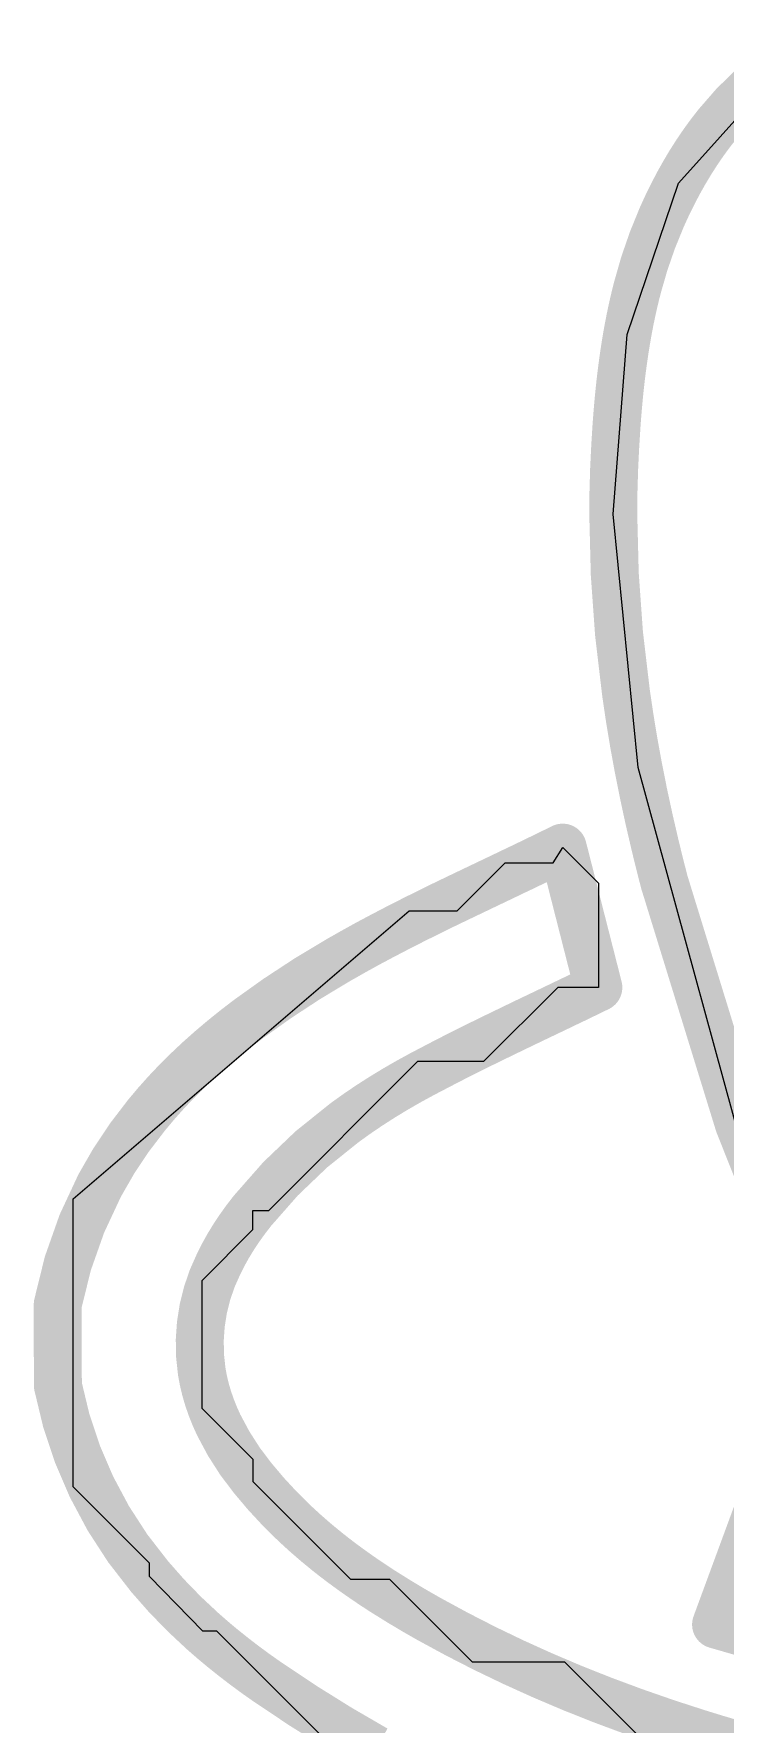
# Model space of a CAD drawing. Header units: millimetres. Extents: x 34 to 168, y 52 to 76.
# Drawn here: x 39.218 to 40.659, y 64.506 to 68.027 of the extents above; entities that cross this region are included whole.
import ezdxf

# ---------------------------------------------------------------- set-up
doc = ezdxf.new("R2010")
doc.units = ezdxf.units.MM
doc.layers.add('TopOverlay', color=2, linetype='Continuous')

msp = doc.modelspace()

# ---------------------------------------------------------------- linework, layer by layer
at = {"layer": 'TopOverlay'}
for p, q in [((40.5613, 67.7156), (40.7957, 67.9768)), ((40.4547, 67.4007), (40.5613, 67.7156)), ((40.4255, 67.0263), (40.4547, 67.4007)), ((40.4777, 66.4986), (40.4255, 67.0263)), ((40.7416, 65.532), (40.4777, 66.4986)), ((40.3, 66.3), (40.3201, 66.3316)), ((40.3201, 66.3316), (40.3944, 66.2573)), ((40.1, 66.2), (40.2, 66.3)), ((40.2, 66.3), (40.3, 66.3)), ((40.3944, 66.2573), (40.3944, 66.0404)), ((39.3, 65.6), (40, 66.2)), ((40, 66.2), (40.1, 66.2)), ((40.3097, 66.0404), (40.1553, 65.8859)), ((40.3944, 66.0404), (40.3097, 66.0404)), ((40.0172, 65.8859), (39.7067, 65.5754)), ((40.1553, 65.8859), (40.0172, 65.8859)), ((39.3, 65), (39.3, 65.6)), ((39.7067, 65.5754), (39.6736, 65.5754)), ((39.6736, 65.5754), (39.6736, 65.5352)), ((39.6736, 65.5352), (39.5677, 65.4293)), ((39.5677, 65.4293), (39.5677, 65.1643)), ((39.5677, 65.1643), (39.674, 65.058)), ((39.674, 65.058), (39.674, 65.0115)), ((39.4591, 64.8409), (39.3, 65)), ((39.674, 65.0115), (39.8778, 64.8077)), ((39.4591, 64.8134), (39.4591, 64.8409)), ((39.5699, 64.6993), (39.4591, 64.8134)), ((39.8778, 64.8077), (39.959, 64.8077)), ((39.959, 64.8077), (40.1314, 64.6354)), ((39.5993, 64.6993), (39.5699, 64.6993)), ((39.8455, 64.4531), (39.5993, 64.6993)), ((40.1314, 64.6354), (40.3236, 64.6354)), ((40.3236, 64.6354), (40.4722, 64.4868))]:
    msp.add_line(p, q, dxfattribs=at)
at = {"layer": 'TopOverlay', "const_width": 0.1}
for points in [[(40.6429, 67.8389, -0.080724), (40.7957, 67.9768)], [(40.6001, 67.7804, -0.024004), (40.6429, 67.8389)], [(40.5613, 67.7156, -0.021996), (40.6001, 67.7804)], [(40.5264, 67.6443, -0.019867), (40.5613, 67.7156)], [(40.476, 67.4987, -0.04001), (40.5264, 67.6443)], [(40.4643, 67.4496, -0.010783), (40.476, 67.4987)], [(40.4547, 67.4007, -0.009536), (40.4643, 67.4496)], [(40.447, 67.3522, -0.008313), (40.4547, 67.4007)], [(40.4408, 67.3042, -0.00711), (40.447, 67.3522)], [(40.436, 67.257, -0.005914), (40.4408, 67.3042)], [(40.4323, 67.2109, -0.004706), (40.436, 67.257)], [(40.4255, 67.0263, -0.014427), (40.4295, 67.166)], [(40.4521, 66.6537, -0.034736), (40.4255, 67.0263)], [(40.4777, 66.4986, -0.012577), (40.4521, 66.6537)], [(40.5122, 66.3388, -0.01161), (40.4777, 66.4986)], [(40.5327, 66.257, -0.005417), (40.5122, 66.3388)], [(41.3807, 64.3482, -0.079203), (40.5328, 66.257)], [(39.6644, 65.9741, -0.029496), (39.8517, 66.0969)], [(39.5849, 65.91, -0.018109), (39.6644, 65.9741)], [(39.5145, 65.8437, -0.02036), (39.5849, 65.91)], [(39.4529, 65.7747, -0.022406), (39.5145, 65.8437)], [(39.9421, 65.8108, -0.017646), (40.0264, 65.8595)], [(39.8649, 65.7583, -0.019335), (39.9421, 65.8108)], [(39.355, 65.6279, -0.049155), (39.4529, 65.7747)], [(39.6736, 65.5754, -0.064888), (39.8649, 65.7583)], [(39.2676, 65.3804, -0.073137), (39.355, 65.6279)], [(39.6339, 65.5201, -0.027147), (39.6736, 65.5754)], [(39.603, 65.4645, -0.030907), (39.6339, 65.5201)], [(39.5677, 65.2405, -0.15439), (39.603, 65.4645)], [(39.581, 65.1846, -0.037578), (39.5677, 65.2405)], [(39.4591, 64.8134, -0.12791), (39.2678, 65.2114)], [(39.6032, 65.1289, -0.034645), (39.581, 65.1846)], [(39.674, 65.0184, -0.058332), (39.6032, 65.1289)], [(39.7615, 64.924, -0.034193), (39.674, 65.0184)], [(39.8298, 64.8648, -0.020766), (39.7615, 64.924)], [(39.8674, 64.836, -0.009497), (39.8298, 64.8648)], [(39.5699, 64.6993, -0.036594), (39.4591, 64.8134)], [(39.9073, 64.8077, -0.008842), (39.8674, 64.836)], [(39.9496, 64.7797, -0.008164), (39.9073, 64.8077)], [(40.0421, 64.7246, -0.014289), (39.9496, 64.7798)], [(40.2165, 64.6354, -0.01825), (40.0421, 64.7246)], [(39.6344, 64.6455, -0.016365), (39.5699, 64.6993)], [(39.7049, 64.5937, -0.01503), (39.6344, 64.6455)], [(40.4026, 64.5564, -0.017425), (40.2165, 64.6354)], [(39.9305, 64.4531, -0.023415), (39.7049, 64.5937)], [(40.6028, 64.4868, -0.015959), (40.4026, 64.5564)], [(40.7089, 64.4553, -0.007293), (40.6028, 64.4868)]]:
    msp.add_lwpolyline(points, format="xyb", dxfattribs=at)
at = {"layer": 'TopOverlay', "const_width": 0.05}
for points in [[(40.6179, 67.8389, 1), (40.6679, 67.8389, 1)], [(40.6179, 67.8389, 1), (40.6679, 67.8389, 1)], [(40.5751, 67.7804, 1), (40.6251, 67.7804, 1)], [(40.5751, 67.7804, 1), (40.6251, 67.7804, 1)], [(40.5363, 67.7156, 1), (40.5863, 67.7156, 1)], [(40.5363, 67.7156, 1), (40.5863, 67.7156, 1)], [(40.5014, 67.6443, 1), (40.5514, 67.6443, 1)], [(40.5014, 67.6443, 1), (40.5514, 67.6443, 1)], [(40.451, 67.4987, 1), (40.501, 67.4987, 1)], [(40.451, 67.4987, 1), (40.501, 67.4987, 1)], [(40.4393, 67.4496, 1), (40.4893, 67.4496, 1)], [(40.4393, 67.4496, 1), (40.4893, 67.4496, 1)], [(40.4297, 67.4007, 1), (40.4797, 67.4007, 1)], [(40.4297, 67.4007, 1), (40.4797, 67.4007, 1)], [(40.422, 67.3522, 1), (40.472, 67.3522, 1)], [(40.422, 67.3522, 1), (40.472, 67.3522, 1)], [(40.4158, 67.3042, 1), (40.4658, 67.3042, 1)], [(40.4158, 67.3042, 1), (40.4658, 67.3042, 1)], [(40.411, 67.257, 1), (40.461, 67.257, 1)], [(40.411, 67.257, 1), (40.461, 67.257, 1)], [(40.4073, 67.2109, 1), (40.4573, 67.2109, 1)], [(40.4073, 67.2109, 1), (40.4573, 67.2109, 1)], [(40.4045, 67.166, 1), (40.4545, 67.166, 1)], [(40.4045, 67.166, 1), (40.4545, 67.166, 1)], [(40.4005, 67.0263, 1), (40.4505, 67.0263, 1)], [(40.4005, 67.0263, 1), (40.4505, 67.0263, 1)], [(40.4271, 66.6537, 1), (40.477, 66.6537, 1)], [(40.4271, 66.6537, 1), (40.477, 66.6537, 1)], [(40.4527, 66.4986, 1), (40.5027, 66.4986, 1)], [(40.4527, 66.4986, 1), (40.5027, 66.4986, 1)], [(40.2951, 66.3316, 1), (40.3451, 66.3316, 1)], [(40.2951, 66.3316, 1), (40.3451, 66.3316, 1)], [(40.2951, 66.3316, 1), (40.3451, 66.3316, 1)], [(40.4872, 66.3388, 1), (40.5372, 66.3388, 1)], [(40.4872, 66.3388, 1), (40.5372, 66.3388, 1)], [(40.2084, 66.2895, 1), (40.2584, 66.2895, 1)], [(40.2084, 66.2895, 1), (40.2584, 66.2895, 1)], [(40.2228, 66.2964, 1), (40.2728, 66.2964, 1)], [(40.2228, 66.2964, 1), (40.2728, 66.2964, 1)], [(40.2372, 66.3034, 1), (40.2872, 66.3034, 1)], [(40.2372, 66.3034, 1), (40.2872, 66.3034, 1)], [(40.2517, 66.3104, 1), (40.3017, 66.3104, 1)], [(40.2517, 66.3104, 1), (40.3017, 66.3104, 1)], [(40.2661, 66.3174, 1), (40.3161, 66.3174, 1)], [(40.2661, 66.3174, 1), (40.3161, 66.3174, 1)], [(40.1514, 66.2623, 1), (40.2014, 66.2623, 1)], [(40.1514, 66.2623, 1), (40.2014, 66.2623, 1)], [(40.1655, 66.269, 1), (40.2155, 66.269, 1)], [(40.1655, 66.269, 1), (40.2155, 66.269, 1)], [(40.1797, 66.2758, 1), (40.2297, 66.2758, 1)], [(40.1797, 66.2758, 1), (40.2297, 66.2758, 1)], [(40.194, 66.2827, 1), (40.244, 66.2827, 1)], [(40.194, 66.2827, 1), (40.244, 66.2827, 1)], [(40.5077, 66.257, 1), (40.5577, 66.257, 1)], [(40.5078, 66.257, 1), (40.5577, 66.257, 1)], [(40.084, 66.2301, 1), (40.134, 66.2301, 1)], [(40.084, 66.2301, 1), (40.134, 66.2301, 1)], [(39.9855, 66.182, 1), (40.0355, 66.182, 1)], [(39.9855, 66.182, 1), (40.0355, 66.182, 1)], [(40.018, 66.1981, 1), (40.068, 66.1981, 1)], [(40.018, 66.1981, 1), (40.068, 66.1981, 1)], [(40.0508, 66.2142, 1), (40.1008, 66.2142, 1)], [(40.0508, 66.2142, 1), (40.1008, 66.2142, 1)], [(39.9213, 66.149, 1), (39.9713, 66.149, 1)], [(39.9213, 66.149, 1), (39.9713, 66.149, 1)], [(39.9532, 66.1656, 1), (40.0032, 66.1656, 1)], [(39.9532, 66.1656, 1), (40.0032, 66.1656, 1)], [(39.858, 66.1147, 1), (39.908, 66.1147, 1)], [(39.858, 66.1147, 1), (39.908, 66.1147, 1)], [(39.8895, 66.1321, 1), (39.9395, 66.1321, 1)], [(39.8895, 66.1321, 1), (39.9395, 66.1321, 1)], [(39.8267, 66.0969, 1), (39.8767, 66.0969, 1)], [(39.8267, 66.0969, 1), (39.8767, 66.0969, 1)], [(40.3694, 66.0404, 1), (40.4194, 66.0404, 1)], [(40.3694, 66.0404, 1), (40.4194, 66.0404, 1)], [(40.3694, 66.0404, 1), (40.4194, 66.0404, 1)], [(40.3033, 66.0085, 1), (40.3533, 66.0085, 1)], [(40.3033, 66.0085, 1), (40.3533, 66.0085, 1)], [(40.3253, 66.019, 1), (40.3753, 66.019, 1)], [(40.3253, 66.019, 1), (40.3753, 66.019, 1)], [(40.3473, 66.0297, 1), (40.3973, 66.0297, 1)], [(40.3473, 66.0297, 1), (40.3973, 66.0297, 1)], [(39.6394, 65.9741, 1), (39.6894, 65.9741, 1)], [(39.6394, 65.9741, 1), (39.6894, 65.9741, 1)], [(40.2328, 65.9748, 1), (40.2828, 65.9748, 1)], [(40.2328, 65.9748, 1), (40.2828, 65.9748, 1)], [(40.2595, 65.9875, 1), (40.3095, 65.9875, 1)], [(40.2595, 65.9875, 1), (40.3095, 65.9875, 1)], [(40.2814, 65.998, 1), (40.3314, 65.998, 1)], [(40.2814, 65.998, 1), (40.3314, 65.998, 1)], [(40.2924, 66.0032, 1), (40.3423, 66.0032, 1)], [(40.2924, 66.0032, 1), (40.3423, 66.0032, 1)], [(40.1543, 65.9369, 1), (40.2043, 65.9369, 1)], [(40.1543, 65.9369, 1), (40.2043, 65.9369, 1)], [(40.1803, 65.9495, 1), (40.2303, 65.9495, 1)], [(40.1803, 65.9495, 1), (40.2303, 65.9495, 1)], [(40.2064, 65.9621, 1), (40.2564, 65.9621, 1)], [(40.2064, 65.9621, 1), (40.2564, 65.9621, 1)], [(39.5599, 65.91, 1), (39.6099, 65.91, 1)], [(39.5599, 65.91, 1), (39.6099, 65.91, 1)], [(40.0774, 65.8989, 1), (40.1274, 65.8989, 1)], [(40.0774, 65.8989, 1), (40.1274, 65.8989, 1)], [(40.1029, 65.9116, 1), (40.1529, 65.9116, 1)], [(40.1029, 65.9116, 1), (40.1529, 65.9116, 1)], [(40.1285, 65.9243, 1), (40.1785, 65.9243, 1)], [(40.1285, 65.9243, 1), (40.1785, 65.9243, 1)], [(40.052, 65.8859, 1), (40.102, 65.8859, 1)], [(40.052, 65.8859, 1), (40.102, 65.8859, 1)], [(39.4895, 65.8437, 1), (39.5395, 65.8437, 1)], [(39.4895, 65.8437, 1), (39.5395, 65.8437, 1)], [(40.0014, 65.8595, 1), (40.0513, 65.8595, 1)], [(40.0014, 65.8595, 1), (40.0513, 65.8595, 1)], [(39.9171, 65.8108, 1), (39.9671, 65.8108, 1)], [(39.9171, 65.8108, 1), (39.9671, 65.8108, 1)], [(39.4279, 65.7747, 1), (39.4779, 65.7747, 1)], [(39.4279, 65.7747, 1), (39.4779, 65.7747, 1)], [(39.84, 65.7583, 1), (39.8899, 65.7583, 1)], [(39.84, 65.7583, 1), (39.8899, 65.7583, 1)], [(39.33, 65.6279, 1), (39.38, 65.6279, 1)], [(39.33, 65.6279, 1), (39.38, 65.6279, 1)], [(39.6486, 65.5754, 1), (39.6986, 65.5754, 1)], [(39.6486, 65.5754, 1), (39.6986, 65.5754, 1)], [(39.6089, 65.5201, 1), (39.6589, 65.5201, 1)], [(39.6089, 65.5201, 1), (39.6589, 65.5201, 1)], [(39.578, 65.4645, 1), (39.628, 65.4645, 1)], [(39.578, 65.4645, 1), (39.628, 65.4645, 1)], [(39.2426, 65.3804, 1), (39.2926, 65.3804, 1)], [(39.2426, 65.3804, 1), (39.2926, 65.3804, 1)], [(39.2426, 65.3804, 1), (39.2926, 65.3804, 1)], [(39.5427, 65.2405, 1), (39.5927, 65.2405, 1)], [(39.5427, 65.2405, 1), (39.5927, 65.2405, 1)], [(39.2428, 65.2114, 1), (39.2928, 65.2114, 1)], [(39.2428, 65.2114, 1), (39.2928, 65.2114, 1)], [(39.2428, 65.2114, 1), (39.2928, 65.2114, 1)], [(39.556, 65.1846, 1), (39.606, 65.1846, 1)], [(39.556, 65.1846, 1), (39.606, 65.1846, 1)], [(39.5782, 65.1289, 1), (39.6282, 65.1289, 1)], [(39.5782, 65.1289, 1), (39.6282, 65.1289, 1)], [(39.649, 65.0184, 1), (39.699, 65.0184, 1)], [(39.649, 65.0184, 1), (39.699, 65.0184, 1)], [(39.7365, 64.924, 1), (39.7865, 64.924, 1)], [(39.7365, 64.924, 1), (39.7865, 64.924, 1)], [(39.8048, 64.8648, 1), (39.8548, 64.8648, 1)], [(39.8048, 64.8648, 1), (39.8548, 64.8648, 1)], [(39.4341, 64.8134, 1), (39.4841, 64.8134, 1)], [(39.4341, 64.8134, 1), (39.4841, 64.8134, 1)], [(39.8424, 64.836, 1), (39.8924, 64.836, 1)], [(39.8424, 64.836, 1), (39.8924, 64.836, 1)], [(39.8823, 64.8077, 1), (39.9322, 64.8077, 1)], [(39.8823, 64.8077, 1), (39.9322, 64.8077, 1)], [(39.9246, 64.7798, 1), (39.9746, 64.7798, 1)], [(39.9246, 64.7797, 1), (39.9746, 64.7797, 1)], [(40.0171, 64.7246, 1), (40.0671, 64.7246, 1)], [(40.0171, 64.7246, 1), (40.0671, 64.7246, 1)], [(40.6148, 64.7134, 1), (40.6648, 64.7134, 1)], [(40.6148, 64.7134, 1), (40.6648, 64.7134, 1)], [(39.5449, 64.6993, 1), (39.5949, 64.6993, 1)], [(39.5449, 64.6993, 1), (39.5949, 64.6993, 1)], [(39.6094, 64.6455, 1), (39.6594, 64.6455, 1)], [(39.6094, 64.6455, 1), (39.6594, 64.6455, 1)], [(40.1915, 64.6354, 1), (40.2415, 64.6354, 1)], [(40.1915, 64.6354, 1), (40.2415, 64.6354, 1)], [(39.6799, 64.5937, 1), (39.7299, 64.5937, 1)], [(39.6799, 64.5937, 1), (39.7299, 64.5937, 1)], [(40.3776, 64.5564, 1), (40.4276, 64.5564, 1)], [(40.3776, 64.5564, 1), (40.4276, 64.5564, 1)], [(40.5778, 64.4868, 1), (40.6278, 64.4868, 1)], [(40.5778, 64.4868, 1), (40.6278, 64.4868, 1)]]:
    msp.add_lwpolyline(points, format="xyb", close=True, dxfattribs=at)
at = {"layer": 'TopOverlay', "const_width": 0.1}
for points in [[(40.4295, 67.166), (40.4323, 67.2109)], [(40.2911, 66.3174), (40.3201, 66.3316)], [(40.3201, 66.3316), (40.3944, 66.0404)], [(40.3201, 66.3316), (40.3944, 66.0404)], [(40.219, 66.2827), (40.2334, 66.2895)], [(40.2334, 66.2895), (40.2478, 66.2964)], [(40.2478, 66.2964), (40.2622, 66.3034)], [(40.2622, 66.3034), (40.2767, 66.3104)], [(40.2767, 66.3104), (40.2911, 66.3174)], [(40.109, 66.2301), (40.1764, 66.2623)], [(40.1764, 66.2623), (40.1905, 66.269)], [(40.1905, 66.269), (40.2047, 66.2758)], [(40.2047, 66.2758), (40.219, 66.2827)], [(40.0758, 66.2142), (40.109, 66.2301)], [(39.9782, 66.1656), (40.0105, 66.182)], [(40.0105, 66.182), (40.043, 66.1981)], [(40.043, 66.1981), (40.0758, 66.2142)], [(39.9145, 66.1321), (39.9463, 66.149)], [(39.9463, 66.149), (39.9782, 66.1656)], [(39.8517, 66.0969), (39.883, 66.1147)], [(39.883, 66.1147), (39.9145, 66.1321)], [(40.3723, 66.0297), (40.3944, 66.0404)], [(40.3173, 66.0032), (40.3283, 66.0085)], [(40.3283, 66.0085), (40.3503, 66.019)], [(40.3503, 66.019), (40.3723, 66.0297)], [(40.2314, 65.9621), (40.2578, 65.9748)], [(40.2578, 65.9748), (40.2845, 65.9875)], [(40.2845, 65.9875), (40.3064, 65.998)], [(40.3064, 65.998), (40.3173, 66.0032)], [(40.1535, 65.9243), (40.1793, 65.9369)], [(40.1793, 65.9369), (40.2053, 65.9495)], [(40.2053, 65.9495), (40.2314, 65.9621)], [(40.077, 65.8859), (40.1024, 65.8989)], [(40.1024, 65.8989), (40.1279, 65.9116)], [(40.1279, 65.9116), (40.1535, 65.9243)], [(40.0264, 65.8595), (40.077, 65.8859)], [(39.2676, 65.3804), (39.2678, 65.2114)], [(39.2676, 65.3804), (39.2678, 65.2114)], [(40.6398, 64.7134), (40.7689, 65.0635)], [(40.6398, 64.7134), (40.9216, 64.6324)]]:
    msp.add_lwpolyline(points, dxfattribs=at)

doc.saveas('drawing.dxf')
